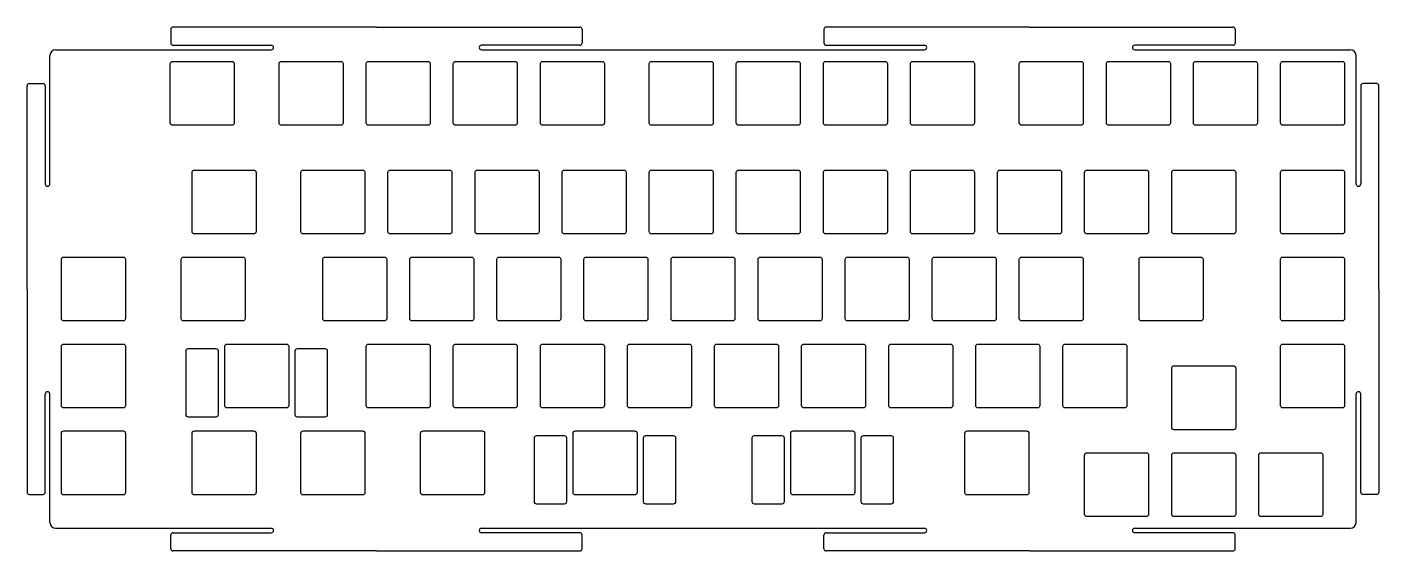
# Model space of a CAD drawing. Header units: millimetres. Extents: x -5 to 291, y -110 to 5.
import ezdxf

# ---------------------------------------------------------------- set-up
doc = ezdxf.new("R2010")
doc.units = ezdxf.units.MM
doc.layers.get('0').update_dxf_attribs({"linetype": 'CONTINUOUS'})

msp = doc.modelspace()

# ---------------------------------------------------------------- linework, layer by layer
for p, q in [((26.4375, 4.5), (26.4375, 1.5)), ((71.4375, 5), (26.9375, 5)), ((71.4375, 5), (115.9375, 5)), ((116.4375, 4.5), (116.4375, 1.5)), ((169.3125, 4.5), (169.3125, 1.5)), ((214.3125, 5), (169.8125, 5)), ((214.3125, 5), (258.8125, 5)), ((259.3125, 4.5), (259.3125, 1.5)), ((1.25, 0), (48.4375, 0)), ((26.9375, 1), (48.4375, 1)), ((115.9375, 1), (94.4375, 1)), ((169.8125, 1), (191.3125, 1)), ((258.8125, 1), (237.3125, 1)), ((0, -29.3875), (0, -1.25)), ((94.4375, 0), (191.3125, 0)), ((237.3125, 0), (284.5, 0)), ((285.75, -29.3875), (285.75, -1.25)), ((-5, -52.3875), (-5, -7.8875)), ((-4.5, -7.3875), (-1.5, -7.3875)), ((-1, -7.8875), (-1, -29.3875)), ((286.75, -7.8875), (286.75, -29.3875)), ((290.25, -7.3875), (287.25, -7.3875)), ((290.75, -52.3875), (290.75, -7.8875)), ((-5, -52.3875), (-5, -96.8875)), ((290.75, -52.3875), (290.75, -96.8875)), ((-1, -96.8875), (-1, -75.3875)), ((0, -103.525), (0, -75.3875)), ((285.75, -103.525), (285.75, -75.3875)), ((286.75, -96.8875), (286.75, -75.3875)), ((-4.5, -97.3875), (-1.5, -97.3875)), ((290.25, -97.3875), (287.25, -97.3875)), ((1.25, -104.775), (48.4375, -104.775)), ((26.4375, -109.275), (26.4375, -106.275)), ((26.9375, -105.775), (48.4375, -105.775)), ((94.4375, -104.775), (191.3125, -104.775)), ((115.9375, -105.775), (94.4375, -105.775)), ((116.4375, -109.275), (116.4375, -106.275)), ((169.3125, -109.275), (169.3125, -106.275)), ((169.8125, -105.775), (191.3125, -105.775)), ((237.3125, -104.775), (284.5, -104.775)), ((258.8125, -105.775), (237.3125, -105.775)), ((259.3125, -109.275), (259.3125, -106.275)), ((71.4375, -109.775), (26.9375, -109.775)), ((71.4375, -109.775), (115.9375, -109.775)), ((214.3125, -109.775), (169.8125, -109.775)), ((214.3125, -109.775), (258.8125, -109.775))]:
    msp.add_line(p, q)
for points in [[(26.8375, -2.525), (39.8375, -2.525, -0.414213562), (40.3375, -3.025), (40.3375, -16.025, -0.414213562), (39.8375, -16.525), (26.8375, -16.525, -0.414213562), (26.3375, -16.025), (26.3375, -3.025, -0.414213562)], [(50.65, -2.525), (63.65, -2.525, -0.414213562), (64.15, -3.025), (64.15, -16.025, -0.414213562), (63.65, -16.525), (50.65, -16.525, -0.414213562), (50.15, -16.025), (50.15, -3.025, -0.414213562)], [(69.7, -2.525), (82.7, -2.525, -0.414213562), (83.2, -3.025), (83.2, -16.025, -0.414213562), (82.7, -16.525), (69.7, -16.525, -0.414213562), (69.2, -16.025), (69.2, -3.025, -0.414213562)], [(88.75, -2.525), (101.75, -2.525, -0.414213562), (102.25, -3.025), (102.25, -16.025, -0.414213562), (101.75, -16.525), (88.75, -16.525, -0.414213562), (88.25, -16.025), (88.25, -3.025, -0.414213562)], [(107.8, -2.525), (120.8, -2.525, -0.414213562), (121.3, -3.025), (121.3, -16.025, -0.414213562), (120.8, -16.525), (107.8, -16.525, -0.414213562), (107.3, -16.025), (107.3, -3.025, -0.414213562)], [(131.6125, -2.525), (144.6125, -2.525, -0.414213562), (145.1125, -3.025), (145.1125, -16.025, -0.414213562), (144.6125, -16.525), (131.6125, -16.525, -0.414213562), (131.1125, -16.025), (131.1125, -3.025, -0.414213562)], [(150.6625, -2.525), (163.6625, -2.525, -0.414213562), (164.1625, -3.025), (164.1625, -16.025, -0.414213562), (163.6625, -16.525), (150.6625, -16.525, -0.414213562), (150.1625, -16.025), (150.1625, -3.025, -0.414213562)], [(169.7125, -2.525), (182.7125, -2.525, -0.414213562), (183.2125, -3.025), (183.2125, -16.025, -0.414213562), (182.7125, -16.525), (169.7125, -16.525, -0.414213562), (169.2125, -16.025), (169.2125, -3.025, -0.414213562)], [(188.7625, -2.525), (201.7625, -2.525, -0.414213562), (202.2625, -3.025), (202.2625, -16.025, -0.414213562), (201.7625, -16.525), (188.7625, -16.525, -0.414213562), (188.2625, -16.025), (188.2625, -3.025, -0.414213562)], [(212.575, -2.525), (225.575, -2.525, -0.414213562), (226.075, -3.025), (226.075, -16.025, -0.414213562), (225.575, -16.525), (212.575, -16.525, -0.414213562), (212.075, -16.025), (212.075, -3.025, -0.414213562)], [(231.625, -2.525), (244.625, -2.525, -0.414213562), (245.125, -3.025), (245.125, -16.025, -0.414213562), (244.625, -16.525), (231.625, -16.525, -0.414213562), (231.125, -16.025), (231.125, -3.025, -0.414213562)], [(250.675, -2.525), (263.675, -2.525, -0.414213562), (264.175, -3.025), (264.175, -16.025, -0.414213562), (263.675, -16.525), (250.675, -16.525, -0.414213562), (250.175, -16.025), (250.175, -3.025, -0.414213562)], [(269.725, -2.525), (282.725, -2.525, -0.414213562), (283.225, -3.025), (283.225, -16.025, -0.414213562), (282.725, -16.525), (269.725, -16.525, -0.414213562), (269.225, -16.025), (269.225, -3.025, -0.414213562)], [(31.6, -26.3375), (44.6, -26.3375, -0.414213562), (45.1, -26.8375), (45.1, -39.8375, -0.414213562), (44.6, -40.3375), (31.6, -40.3375, -0.414213562), (31.1, -39.8375), (31.1, -26.8375, -0.414213562)], [(55.4125, -26.3375), (68.4125, -26.3375, -0.414213562), (68.9125, -26.8375), (68.9125, -39.8375, -0.414213562), (68.4125, -40.3375), (55.4125, -40.3375, -0.414213562), (54.9125, -39.8375), (54.9125, -26.8375, -0.414213562)], [(74.4625, -26.3375), (87.4625, -26.3375, -0.414213562), (87.9625, -26.8375), (87.9625, -39.8375, -0.414213562), (87.4625, -40.3375), (74.4625, -40.3375, -0.414213562), (73.9625, -39.8375), (73.9625, -26.8375, -0.414213562)], [(93.5125, -26.3375), (106.5125, -26.3375, -0.414213562), (107.0125, -26.8375), (107.0125, -39.8375, -0.414213562), (106.5125, -40.3375), (93.5125, -40.3375, -0.414213562), (93.0125, -39.8375), (93.0125, -26.8375, -0.414213562)], [(112.5625, -26.3375), (125.5625, -26.3375, -0.414213562), (126.0625, -26.8375), (126.0625, -39.8375, -0.414213562), (125.5625, -40.3375), (112.5625, -40.3375, -0.414213562), (112.0625, -39.8375), (112.0625, -26.8375, -0.414213562)], [(131.6125, -26.3375), (144.6125, -26.3375, -0.414213562), (145.1125, -26.8375), (145.1125, -39.8375, -0.414213562), (144.6125, -40.3375), (131.6125, -40.3375, -0.414213562), (131.1125, -39.8375), (131.1125, -26.8375, -0.414213562)], [(150.6625, -26.3375), (163.6625, -26.3375, -0.414213562), (164.1625, -26.8375), (164.1625, -39.8375, -0.414213562), (163.6625, -40.3375), (150.6625, -40.3375, -0.414213562), (150.1625, -39.8375), (150.1625, -26.8375, -0.414213562)], [(169.7125, -26.3375), (182.7125, -26.3375, -0.414213562), (183.2125, -26.8375), (183.2125, -39.8375, -0.414213562), (182.7125, -40.3375), (169.7125, -40.3375, -0.414213562), (169.2125, -39.8375), (169.2125, -26.8375, -0.414213562)], [(188.7625, -26.3375), (201.7625, -26.3375, -0.414213562), (202.2625, -26.8375), (202.2625, -39.8375, -0.414213562), (201.7625, -40.3375), (188.7625, -40.3375, -0.414213562), (188.2625, -39.8375), (188.2625, -26.8375, -0.414213562)], [(207.8125, -26.3375), (220.8125, -26.3375, -0.414213562), (221.3125, -26.8375), (221.3125, -39.8375, -0.414213562), (220.8125, -40.3375), (207.8125, -40.3375, -0.414213562), (207.3125, -39.8375), (207.3125, -26.8375, -0.414213562)], [(226.8625, -26.3375), (239.8625, -26.3375, -0.414213562), (240.3625, -26.8375), (240.3625, -39.8375, -0.414213562), (239.8625, -40.3375), (226.8625, -40.3375, -0.414213562), (226.3625, -39.8375), (226.3625, -26.8375, -0.414213562)], [(245.9125, -26.3375), (258.9125, -26.3375, -0.414213562), (259.4125, -26.8375), (259.4125, -39.8375, -0.414213562), (258.9125, -40.3375), (245.9125, -40.3375, -0.414213562), (245.4125, -39.8375), (245.4125, -26.8375, -0.414213562)], [(269.725, -26.3375), (282.725, -26.3375, -0.414213562), (283.225, -26.8375), (283.225, -39.8375, -0.414213562), (282.725, -40.3375), (269.725, -40.3375, -0.414213562), (269.225, -39.8375), (269.225, -26.8375, -0.414213562)], [(3.025, -45.3875), (16.025, -45.3875, -0.414213562), (16.525, -45.8875), (16.525, -58.8875, -0.414213562), (16.025, -59.3875), (3.025, -59.3875, -0.414213562), (2.525, -58.8875), (2.525, -45.8875, -0.414213562)], [(29.21875, -45.3875), (42.21875, -45.3875, -0.414213562), (42.71875, -45.8875), (42.71875, -58.8875, -0.414213562), (42.21875, -59.3875), (29.21875, -59.3875, -0.414213562), (28.71875, -58.8875), (28.71875, -45.8875, -0.414213562)], [(60.175, -45.3875), (73.175, -45.3875, -0.414213562), (73.675, -45.8875), (73.675, -58.8875, -0.414213562), (73.175, -59.3875), (60.175, -59.3875, -0.414213562), (59.675, -58.8875), (59.675, -45.8875, -0.414213562)], [(79.225, -45.3875), (92.225, -45.3875, -0.414213562), (92.725, -45.8875), (92.725, -58.8875, -0.414213562), (92.225, -59.3875), (79.225, -59.3875, -0.414213562), (78.725, -58.8875), (78.725, -45.8875, -0.414213562)], [(98.275, -45.3875), (111.275, -45.3875, -0.414213562), (111.775, -45.8875), (111.775, -58.8875, -0.414213562), (111.275, -59.3875), (98.275, -59.3875, -0.414213562), (97.775, -58.8875), (97.775, -45.8875, -0.414213562)], [(117.325, -45.3875), (130.325, -45.3875, -0.414213562), (130.825, -45.8875), (130.825, -58.8875, -0.414213562), (130.325, -59.3875), (117.325, -59.3875, -0.414213562), (116.825, -58.8875), (116.825, -45.8875, -0.414213562)], [(136.375, -45.3875), (149.375, -45.3875, -0.414213562), (149.875, -45.8875), (149.875, -58.8875, -0.414213562), (149.375, -59.3875), (136.375, -59.3875, -0.414213562), (135.875, -58.8875), (135.875, -45.8875, -0.414213562)], [(155.425, -45.3875), (168.425, -45.3875, -0.414213562), (168.925, -45.8875), (168.925, -58.8875, -0.414213562), (168.425, -59.3875), (155.425, -59.3875, -0.414213562), (154.925, -58.8875), (154.925, -45.8875, -0.414213562)], [(174.475, -45.3875), (187.475, -45.3875, -0.414213562), (187.975, -45.8875), (187.975, -58.8875, -0.414213562), (187.475, -59.3875), (174.475, -59.3875, -0.414213562), (173.975, -58.8875), (173.975, -45.8875, -0.414213562)], [(193.525, -45.3875), (206.525, -45.3875, -0.414213562), (207.025, -45.8875), (207.025, -58.8875, -0.414213562), (206.525, -59.3875), (193.525, -59.3875, -0.414213562), (193.025, -58.8875), (193.025, -45.8875, -0.414213562)], [(212.575, -45.3875), (225.575, -45.3875, -0.414213562), (226.075, -45.8875), (226.075, -58.8875, -0.414213562), (225.575, -59.3875), (212.575, -59.3875, -0.414213562), (212.075, -58.8875), (212.075, -45.8875, -0.414213562)], [(238.76875, -45.3875), (251.76875, -45.3875, -0.414213562), (252.26875, -45.8875), (252.26875, -58.8875, -0.414213562), (251.76875, -59.3875), (238.76875, -59.3875, -0.414213562), (238.26875, -58.8875), (238.26875, -45.8875, -0.414213562)], [(269.725, -45.3875), (282.725, -45.3875, -0.414213562), (283.225, -45.8875), (283.225, -58.8875, -0.414213562), (282.725, -59.3875), (269.725, -59.3875, -0.414213562), (269.225, -58.8875), (269.225, -45.8875, -0.414213562)], [(3.025, -64.4375), (16.025, -64.4375, -0.414213562), (16.525, -64.9375), (16.525, -77.9375, -0.414213562), (16.025, -78.4375), (3.025, -78.4375, -0.414213562), (2.525, -77.9375), (2.525, -64.9375, -0.414213562)], [(38.74375, -64.4375), (51.74375, -64.4375, -0.414213562), (52.24375, -64.9375), (52.24375, -77.9375, -0.414213562), (51.74375, -78.4375), (38.74375, -78.4375, -0.414213562), (38.24375, -77.9375), (38.24375, -64.9375, -0.414213562)], [(69.7, -64.4375), (82.7, -64.4375, -0.414213562), (83.2, -64.9375), (83.2, -77.9375, -0.414213562), (82.7, -78.4375), (69.7, -78.4375, -0.414213562), (69.2, -77.9375), (69.2, -64.9375, -0.414213562)], [(88.75, -64.4375), (101.75, -64.4375, -0.414213562), (102.25, -64.9375), (102.25, -77.9375, -0.414213562), (101.75, -78.4375), (88.75, -78.4375, -0.414213562), (88.25, -77.9375), (88.25, -64.9375, -0.414213562)], [(107.8, -64.4375), (120.8, -64.4375, -0.414213562), (121.3, -64.9375), (121.3, -77.9375, -0.414213562), (120.8, -78.4375), (107.8, -78.4375, -0.414213562), (107.3, -77.9375), (107.3, -64.9375, -0.414213562)], [(126.85, -64.4375), (139.85, -64.4375, -0.414213562), (140.35, -64.9375), (140.35, -77.9375, -0.414213562), (139.85, -78.4375), (126.85, -78.4375, -0.414213562), (126.35, -77.9375), (126.35, -64.9375, -0.414213562)], [(145.9, -64.4375), (158.9, -64.4375, -0.414213562), (159.4, -64.9375), (159.4, -77.9375, -0.414213562), (158.9, -78.4375), (145.9, -78.4375, -0.414213562), (145.4, -77.9375), (145.4, -64.9375, -0.414213562)], [(164.95, -64.4375), (177.95, -64.4375, -0.414213562), (178.45, -64.9375), (178.45, -77.9375, -0.414213562), (177.95, -78.4375), (164.95, -78.4375, -0.414213562), (164.45, -77.9375), (164.45, -64.9375, -0.414213562)], [(184, -64.4375), (197, -64.4375, -0.414213562), (197.5, -64.9375), (197.5, -77.9375, -0.414213562), (197, -78.4375), (184, -78.4375, -0.414213562), (183.5, -77.9375), (183.5, -64.9375, -0.414213562)], [(203.05, -64.4375), (216.05, -64.4375, -0.414213562), (216.55, -64.9375), (216.55, -77.9375, -0.414213562), (216.05, -78.4375), (203.05, -78.4375, -0.414213562), (202.55, -77.9375), (202.55, -64.9375, -0.414213562)], [(222.1, -64.4375), (235.1, -64.4375, -0.414213562), (235.6, -64.9375), (235.6, -77.9375, -0.414213562), (235.1, -78.4375), (222.1, -78.4375, -0.414213562), (221.6, -77.9375), (221.6, -64.9375, -0.414213562)], [(269.725, -64.4375), (282.725, -64.4375, -0.414213562), (283.225, -64.9375), (283.225, -77.9375, -0.414213562), (282.725, -78.4375), (269.725, -78.4375, -0.414213562), (269.225, -77.9375), (269.225, -64.9375, -0.414213562)], [(30.30575, -65.4375), (36.30575, -65.4375, -0.414213562), (36.80575, -65.9375), (36.80575, -79.9375, -0.414213562), (36.30575, -80.4375), (30.30575, -80.4375, -0.414213562), (29.80575, -79.9375), (29.80575, -65.9375, -0.414213562)], [(54.18175, -65.4375), (60.18175, -65.4375, -0.414213562), (60.68175, -65.9375), (60.68175, -79.9375, -0.414213562), (60.18175, -80.4375), (54.18175, -80.4375, -0.414213562), (53.68175, -79.9375), (53.68175, -65.9375, -0.414213562)], [(245.9125, -69.2), (258.9125, -69.2, -0.414213562), (259.4125, -69.7), (259.4125, -82.7, -0.414213562), (258.9125, -83.2), (245.9125, -83.2, -0.414213562), (245.4125, -82.7), (245.4125, -69.7, -0.414213562)], [(3.025, -83.4875), (16.025, -83.4875, -0.414213562), (16.525, -83.9875), (16.525, -96.9875, -0.414213562), (16.025, -97.4875), (3.025, -97.4875, -0.414213562), (2.525, -96.9875), (2.525, -83.9875, -0.414213562)], [(31.6, -83.4875), (44.6, -83.4875, -0.414213562), (45.1, -83.9875), (45.1, -96.9875, -0.414213562), (44.6, -97.4875), (31.6, -97.4875, -0.414213562), (31.1, -96.9875), (31.1, -83.9875, -0.414213562)], [(55.4125, -83.4875), (68.4125, -83.4875, -0.414213562), (68.9125, -83.9875), (68.9125, -96.9875, -0.414213562), (68.4125, -97.4875), (55.4125, -97.4875, -0.414213562), (54.9125, -96.9875), (54.9125, -83.9875, -0.414213562)], [(81.60625, -83.4875), (94.60625, -83.4875, -0.414213562), (95.10625, -83.9875), (95.10625, -96.9875, -0.414213562), (94.60625, -97.4875), (81.60625, -97.4875, -0.414213562), (81.10625, -96.9875), (81.10625, -83.9875, -0.414213562)], [(106.50575, -84.4875), (112.50575, -84.4875, -0.414213562), (113.00575, -84.9875), (113.00575, -98.9875, -0.414213562), (112.50575, -99.4875), (106.50575, -99.4875, -0.414213562), (106.00575, -98.9875), (106.00575, -84.9875, -0.414213562)], [(114.94375, -83.4875), (127.94375, -83.4875, -0.414213562), (128.44375, -83.9875), (128.44375, -96.9875, -0.414213562), (127.94375, -97.4875), (114.94375, -97.4875, -0.414213562), (114.44375, -96.9875), (114.44375, -83.9875, -0.414213562)], [(130.38175, -84.4875), (136.38175, -84.4875, -0.414213562), (136.88175, -84.9875), (136.88175, -98.9875, -0.414213562), (136.38175, -99.4875), (130.38175, -99.4875, -0.414213562), (129.88175, -98.9875), (129.88175, -84.9875, -0.414213562)], [(154.13075, -84.4875), (160.13075, -84.4875, -0.414213562), (160.63075, -84.9875), (160.63075, -98.9875, -0.414213562), (160.13075, -99.4875), (154.13075, -99.4875, -0.414213562), (153.63075, -98.9875), (153.63075, -84.9875, -0.414213562)], [(162.56875, -83.4875), (175.56875, -83.4875, -0.414213562), (176.06875, -83.9875), (176.06875, -96.9875, -0.414213562), (175.56875, -97.4875), (162.56875, -97.4875, -0.414213562), (162.06875, -96.9875), (162.06875, -83.9875, -0.414213562)], [(178.00675, -84.4875), (184.00675, -84.4875, -0.414213562), (184.50675, -84.9875), (184.50675, -98.9875, -0.414213562), (184.00675, -99.4875), (178.00675, -99.4875, -0.414213562), (177.50675, -98.9875), (177.50675, -84.9875, -0.414213562)], [(200.66875, -83.4875), (213.66875, -83.4875, -0.414213562), (214.16875, -83.9875), (214.16875, -96.9875, -0.414213562), (213.66875, -97.4875), (200.66875, -97.4875, -0.414213562), (200.16875, -96.9875), (200.16875, -83.9875, -0.414213562)], [(226.8625, -88.25), (239.8625, -88.25, -0.414213562), (240.3625, -88.75), (240.3625, -101.75, -0.414213562), (239.8625, -102.25), (226.8625, -102.25, -0.414213562), (226.3625, -101.75), (226.3625, -88.75, -0.414213562)], [(245.9125, -88.25), (258.9125, -88.25, -0.414213562), (259.4125, -88.75), (259.4125, -101.75, -0.414213562), (258.9125, -102.25), (245.9125, -102.25, -0.414213562), (245.4125, -101.75), (245.4125, -88.75, -0.414213562)], [(264.9625, -88.25), (277.9625, -88.25, -0.414213562), (278.4625, -88.75), (278.4625, -101.75, -0.414213562), (277.9625, -102.25), (264.9625, -102.25, -0.414213562), (264.4625, -101.75), (264.4625, -88.75, -0.414213562)]]:
    msp.add_lwpolyline(points, format="xyb", close=True)
for centre, radius, start, end in [((26.9375, 4.5), 0.5, 90, 180), ((115.9375, 4.5), 0.5, 0, 90), ((169.8125, 4.5), 0.5, 90, 180), ((258.8125, 4.5), 0.5, 0, 90), ((1.25, -1.25), 1.25, 90, 180), ((26.9375, 1.5), 0.5, 180, 270), ((48.4375, 0.5), 0.5, 0, 90), ((48.4375, 0.5), 0.5, -90, 0), ((94.4375, 0.5), 0.5, 90, 180), ((94.4375, 0.5), 0.5, 180, 270), ((115.9375, 1.5), 0.5, 270, 360), ((169.8125, 1.5), 0.5, 180, 270), ((191.3125, 0.5), 0.5, 0, 90), ((191.3125, 0.5), 0.5, -90, 0), ((237.3125, 0.5), 0.5, 90, 180), ((237.3125, 0.5), 0.5, 180, 270), ((258.8125, 1.5), 0.5, -90, 0), ((284.5, -1.25), 1.25, 0, 90), ((-4.5, -7.8875), 0.5, 90, 180), ((-1.5, -7.8875), 0.5, 0, 90), ((287.25, -7.8875), 0.5, 90, 180), ((290.25, -7.8875), 0.5, 0, 90), ((-0.5, -29.3875), 0.5, 180, 270), ((-0.5, -29.3875), 0.5, -90, 0), ((286.25, -29.3875), 0.5, 180, 270), ((286.25, -29.3875), 0.5, -90, 0), ((-0.5, -75.3875), 0.5, 90, 180), ((-0.5, -75.3875), 0.5, 0, 90), ((286.25, -75.3875), 0.5, 90, 180), ((286.25, -75.3875), 0.5, 0, 90), ((-4.5, -96.8875), 0.5, 180, 270), ((-1.5, -96.8875), 0.5, -90, 0), ((287.25, -96.8875), 0.5, 180, 270), ((290.25, -96.8875), 0.5, -90, 0), ((1.25, -103.525), 1.25, 180, 270), ((26.9375, -106.275), 0.5, 90, 180), ((48.4375, -105.275), 0.5, 0, 90), ((48.4375, -105.275), 0.5, 270, 360), ((94.4375, -105.275), 0.5, 90, 180), ((94.4375, -105.275), 0.5, 180, 270), ((115.9375, -106.275), 0.5, 0, 90), ((169.8125, -106.275), 0.5, 90, 180), ((191.3125, -105.275), 0.5, 0, 90), ((191.3125, -105.275), 0.5, -90, 0), ((237.3125, -105.275), 0.5, 90, 180), ((237.3125, -105.275), 0.5, 180, 270), ((258.8125, -106.275), 0.5, 0, 90), ((284.5, -103.525), 1.25, -90, 0), ((26.9375, -109.275), 0.5, 180, 270), ((115.9375, -109.275), 0.5, 270, 360), ((169.8125, -109.275), 0.5, 180, 270), ((258.8125, -109.275), 0.5, -90, 0)]:
    msp.add_arc(centre, radius, start, end)

doc.saveas('drawing.dxf')
